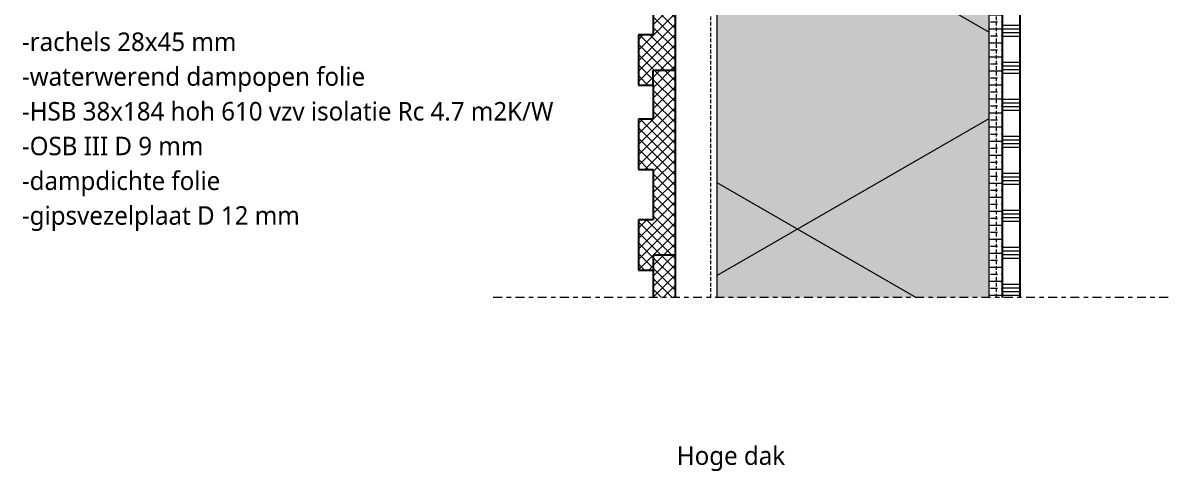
# Model space of a CAD drawing. Header units: millimetres. Extents: x 2927 to 18500, y -7154 to 6447.
# Drawn here: x 13155 to 13929, y 516 to 819 of the extents above; entities that cross this region are included whole.
import ezdxf

# ---------------------------------------------------------------- set-up
doc = ezdxf.new("R2010")
doc.units = ezdxf.units.MM
doc.linetypes.add('MV_center', pattern=[15, 6, -3, 3, -3])
doc.linetypes.add('MV_hidden', pattern=[3.75, 2.5, -1.25])
for name, color, linetype, lineweight in [('A-DETL', 90, 'Continuous', 13), ('A-DETL-GENF', 92, 'Continuous', 18), ('G-ANNO-TEXT', 231, 'Continuous', 13)]:
    doc.layers.add(name, color=color, linetype=linetype, lineweight=lineweight)
doc.styles.add('Segoe UI_3', font='segoeui.ttf', dxfattribs={"height": 12.5})
pattern_1 = [(45, (0, 0), (-3.5355339, 3.5355339), []), (135, (0, 0), (-3.5355339, -3.5355339), [])]

# ---------------------------------------------------------------- blocks, each defined once
blk = doc.blocks.new('42_isolatie - Type 1-4084887-Details Domera')
at = {"layer": 'A-DETL-GENF'}
blk.add_hatch(color=256, dxfattribs=at).paths.add_polyline_path([(63.4, 184.8), (63.4, 0.8), (351.28, 0.8), (351.28, 184.8), (72.49, 184.8)])
at = {"layer": 'A-DETL-GENF', "lineweight": 13}
h = blk.add_hatch(dxfattribs=at)
h.set_pattern_fill('FP_24', color=256, style=0, pattern_type=2)
h.set_pattern_definition([(60, (-2126.39, 181.76), (-155.885, 90), []), (120, (-2126.39, 181.76), (-155.885, -90), [])])
h.paths.add_polyline_path([(63.4, 184.8), (63.4, 0.8), (351.28, 0.8), (351.28, 184.8), (72.49, 184.8)])
at = {"layer": 'A-DETL-GENF'}
for p, q in [((351.28, 184.8), (63.4, 184.8)), ((351.28, 184.8), (63.4, 184.8)), ((351.28, 89.8), (351.28, 184.8)), ((351.28, 89.8), (351.28, 184.8)), ((351.28, 86.97), (351.28, 89.8)), ((351.28, 3.63), (351.28, 86.97)), ((63.4, 0.8), (351.28, 0.8)), ((63.4, 0.8), (351.28, 0.8)), ((351.28, 0.8), (351.28, 3.63))]:
    blk.add_line(p, q, dxfattribs=at)
blk = doc.blocks.new('NLRS_00_DI_maskeer - Type 1-4235183-Details Domera')
at = {"layer": 'A-DETL-GENF', "linetype": 'MV_center'}
blk.add_line((358, 0), (-100, 0), dxfattribs=at)

msp = doc.modelspace()

# ---------------------------------------------------------------- hatches: boundary and pattern name
at = {"layer": 'A-DETL-GENF', "lineweight": 13}
h = msp.add_hatch(dxfattribs=at)
h.set_pattern_fill('FP_4', color=250, style=0, pattern_type=2)
h.set_pattern_definition([(0, (0, 0), (0, 9.476), []), (0, (0, 4.738), (0, 9.476), [4.738, -2.369])])
h.paths.add_polyline_path([(13807.83, 633.38), (13816.83, 633.38), (13816.83, 960.26), (13807.83, 960.26), (13807.83, 642.47)])
h = msp.add_hatch(dxfattribs=at)
h.set_pattern_fill('FP_144', color=253, style=0, pattern_type=2)
h.set_pattern_definition([(0, (0, 10), (0, 25), []), (0, (0, 12.5), (0, 25), []), (0, (0, 15), (0, 25), []), (0, (0, 17.5), (0, 25), [])])
h.paths.add_polyline_path([(13828.83, 633.38), (13828.83, 933.26), (13816.83, 933.26), (13816.83, 633.38)])
h = msp.add_hatch(dxfattribs=at)
h.set_pattern_fill('FP_12', color=250, style=0, pattern_type=2)
h.set_pattern_definition(pattern_1)
h.paths.add_polyline_path([(13580.83, 776.92), (13580.83, 786.92), (13595.83, 786.92), (13595.83, 911.92), (13580.83, 911.92), (13580.83, 878.92), (13570.83, 878.92), (13570.83, 844.92), (13580.83, 844.92), (13580.83, 810.92), (13570.83, 810.92), (13570.83, 776.92)])
h = msp.add_hatch(dxfattribs=at)
h.set_pattern_fill('FP_12', color=250, style=0, pattern_type=2)
h.set_pattern_definition(pattern_1)
h.paths.add_polyline_path([(13580.83, 651.92), (13580.83, 661.92), (13595.83, 661.92), (13595.83, 786.92), (13580.83, 786.92), (13580.83, 753.92), (13570.83, 753.92), (13570.83, 719.92), (13580.83, 719.92), (13580.83, 685.92), (13570.83, 685.92), (13570.83, 651.92)])
h = msp.add_hatch(dxfattribs=at)
h.set_pattern_fill('FP_12', color=250, style=0, pattern_type=2)
h.set_pattern_definition(pattern_1)
h.paths.add_polyline_path([(13580.83, 633.38), (13595.83, 633.38), (13595.83, 661.92), (13580.83, 661.92), (13580.83, 642.47)])

# ---------------------------------------------------------------- linework, layer by layer
at = {"layer": 'A-DETL', "linetype": 'MV_hidden', "lineweight": 18}
for p, q in [((13812.83, 633.38), (13812.83, 963.26)), ((13619.83, 633.38), (13619.83, 949.26))]:
    msp.add_line(p, q, dxfattribs=at)
at = {"layer": 'A-DETL', "lineweight": 25}
for p, q in [((13816.83, 633.38), (13816.83, 933.26)), ((13828.83, 633.38), (13828.83, 933.26)), ((13595.83, 786.92), (13595.83, 911.92)), ((13580.83, 844.92), (13580.83, 810.92)), ((13580.83, 810.92), (13570.83, 810.92)), ((13570.83, 810.92), (13570.83, 776.92)), ((13580.83, 776.92), (13580.83, 786.92)), ((13580.83, 786.92), (13595.83, 786.92)), ((13595.83, 661.92), (13595.83, 786.92)), ((13570.83, 776.92), (13580.83, 776.92)), ((13580.83, 776.92), (13580.83, 753.92)), ((13580.83, 753.92), (13570.83, 753.92)), ((13570.83, 753.92), (13570.83, 719.92)), ((13570.83, 719.92), (13580.83, 719.92)), ((13580.83, 719.92), (13580.83, 685.92)), ((13580.83, 685.92), (13570.83, 685.92)), ((13570.83, 685.92), (13570.83, 651.92)), ((13595.83, 661.92), (13580.83, 661.92)), ((13580.83, 661.92), (13580.83, 633.38)), ((13595.83, 633.38), (13595.83, 661.92)), ((13570.83, 651.92), (13580.83, 651.92))]:
    msp.add_line(p, q, dxfattribs=at)

# ---------------------------------------------------------------- block references
at = {"layer": 'A-DETL-GENF', "rotation": 89.99999999999991}
msp.add_blockref('42_isolatie - Type 1-4084887-Details Domera', (13808.63, 569.98), dxfattribs=at)
at = {"layer": 'A-DETL-GENF', "linetype": 'MV_center'}
msp.add_blockref('NLRS_00_DI_maskeer - Type 1-4235183-Details Domera', (13570.83, 633.38), dxfattribs=at)

# ---------------------------------------------------------------- texts
at = {"layer": 'G-ANNO-TEXT', "color": 7, "char_height": 12.5, "attachment_point": 1, "style": 'Segoe UI_3'}
for s, insert, width in [('-rachels 28x45 mm', (13154.27, 812.47), 178.3755), ('-waterwerend dampopen folie', (13154.27, 788.98), 284.5991), ('-HSB 38x184 hoh 610 vzv isolatie Rc 4.7 m2K/W', (13154.27, 765.5), 450.9492), ('-OSB III D 9 mm', (13154.27, 742.02), 151.9198), ('-dampdichte folie ', (13154.27, 718.54), 173.1645), ('-gipsvezelplaat D 12 mm', (13154.27, 695.06), 234.0927)]:
    msp.add_mtext(s, dxfattribs=dict(at, insert=insert, width=width))
at = {"layer": 'G-ANNO-TEXT', "color": 1, "insert": (13596.84, 532.8), "char_height": 12.5, "width": 90.9915, "attachment_point": 1, "style": 'Segoe UI_3'}
msp.add_mtext('Hoge dak', dxfattribs=at)

doc.saveas('drawing.dxf')
